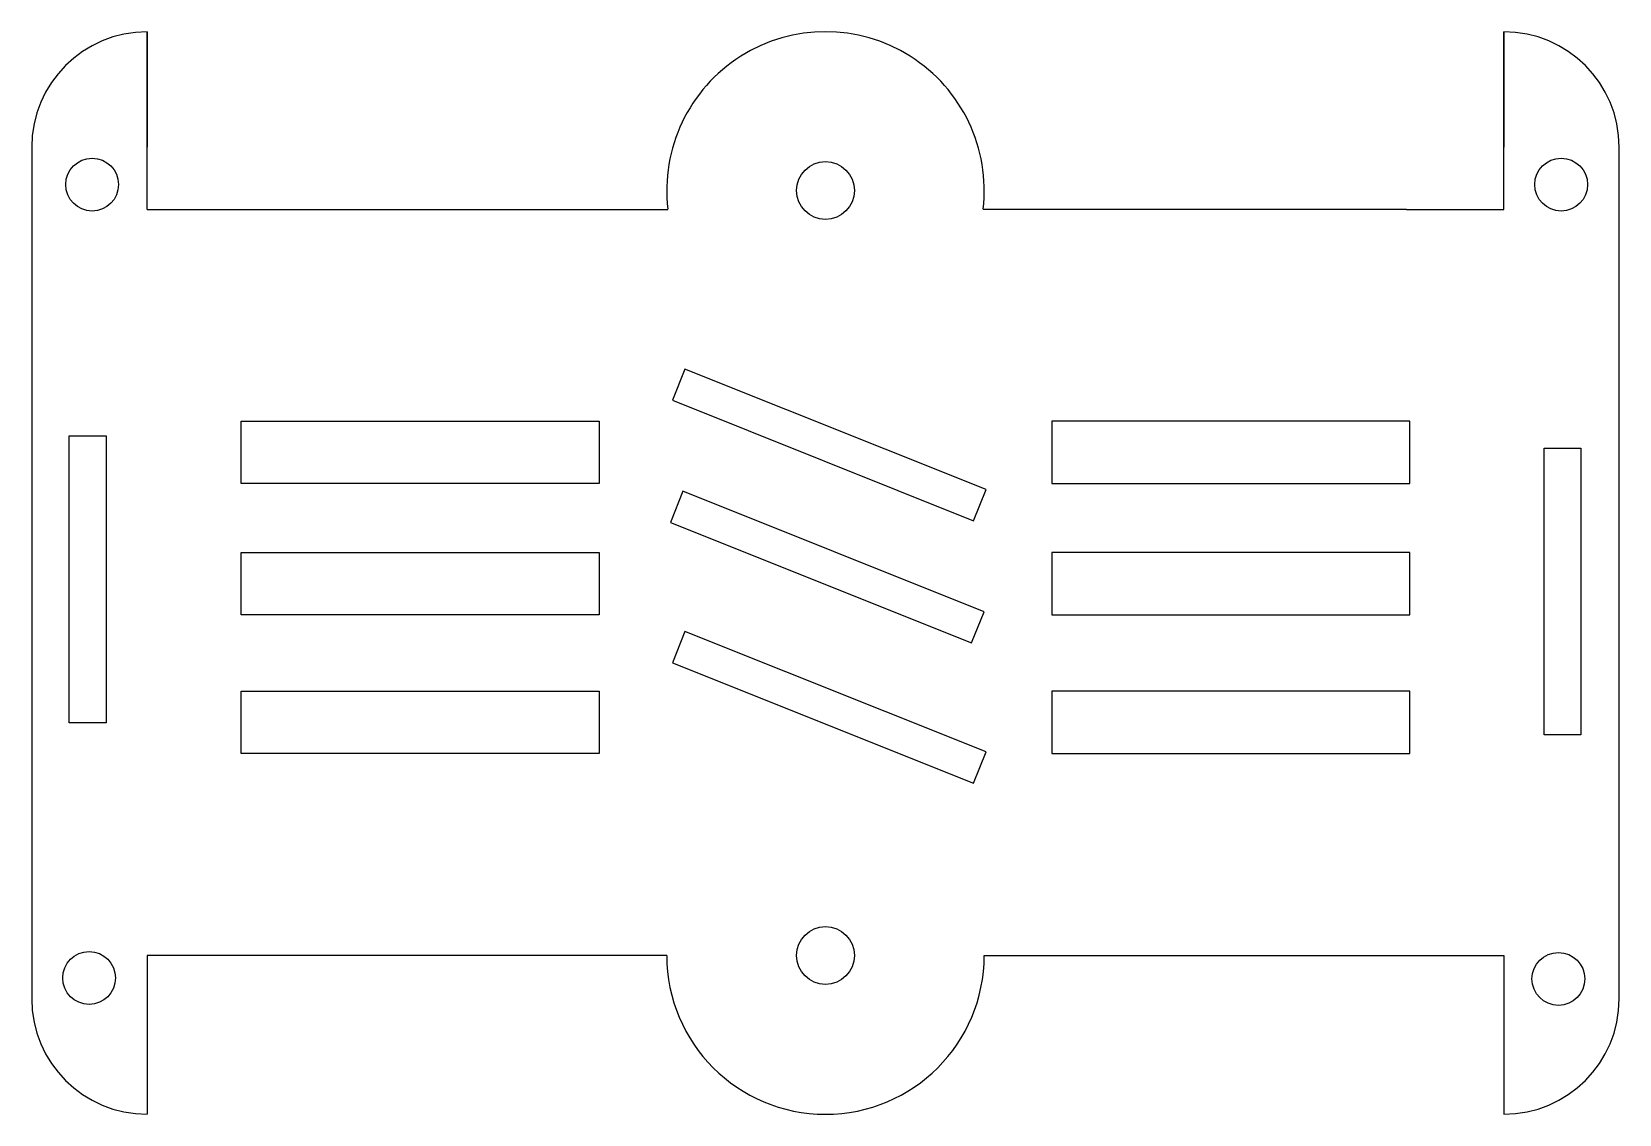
# Model space of a CAD drawing. Header units: millimetres. Extents: x 105 to 325, y 48 to 198.
import ezdxf

# ---------------------------------------------------------------- set-up
doc = ezdxf.new("R2010")
doc.units = ezdxf.units.MM
doc.header["$MEASUREMENT"] = 0

msp = doc.modelspace()

# ---------------------------------------------------------------- linework, layer by layer
for p, q in [((121.1, 173.61), (121.1, 198.22)), ((121.1, 198.22), (121.1, 182.22)), ((309.1, 173.61), (309.1, 198.22)), ((309.1, 198.22), (309.1, 182.22)), ((105.1, 182.22), (105.1, 173.61)), ((325.1, 173.61), (325.1, 182.22)), ((105.1, 173.61), (105.1, 64.22)), ((121.1, 173.61), (193.26, 173.61)), ((295.61, 173.61), (236.95, 173.61)), ((295.61, 173.61), (309.1, 173.61)), ((325.1, 64.22), (325.1, 173.61)), ((193.1, 70.22), (121.1, 70.22)), ((121.1, 70.22), (121.1, 48.22)), ((237.1, 70.22), (309.1, 70.22)), ((309.1, 70.22), (309.1, 48.22))]:
    msp.add_line(p, q)
for points in [[(195.62, 151.47), (193.89, 147.15), (235.63, 130.46), (237.36, 134.79)], [(183.72, 144.28), (183.72, 135.64), (134.14, 135.64), (134.14, 144.28)], [(246.49, 144.28), (246.49, 135.64), (296.06, 135.64), (296.06, 144.28)], [(115.4, 142.21), (115.4, 102.47), (110.31, 102.47), (110.31, 142.21)], [(319.78, 140.54), (319.78, 100.79), (314.7, 100.79), (314.7, 140.54)], [(195.34, 134.55), (193.61, 130.22), (235.35, 113.53), (237.08, 117.86)], [(183.72, 126.04), (183.72, 117.4), (134.14, 117.4), (134.14, 126.04)], [(246.49, 126.04), (246.49, 117.4), (296.06, 117.4), (296.06, 126.04)], [(195.62, 115.12), (193.89, 110.79), (235.63, 94.1), (237.36, 98.43)], [(183.72, 106.84), (183.72, 98.2), (134.14, 98.2), (134.14, 106.84)], [(246.49, 106.84), (246.49, 98.2), (296.06, 98.2), (296.06, 106.84)]]:
    msp.add_lwpolyline(points, close=True)
for centre, radius in [((113.47, 177.04), 3.66), ((317.05, 177.04), 3.66), ((215.1, 176.22), 4), ((215.1, 70.22), 4), ((113.05, 67.1), 3.66), ((316.67, 66.97), 3.66)]:
    msp.add_circle(centre, radius)
for centre, radius, start, end in [((121.1, 182.22), 16, 90, 180), ((215.1, 176.22), 22, 353.1996, 186.8004), ((309.1, 182.22), 16, 0, 90), ((215.1, 70.22), 22, 180, 0), ((121.1, 64.22), 16, 180, 270), ((309.1, 64.22), 16, 270, 0)]:
    msp.add_arc(centre, radius, start, end)

doc.saveas('drawing.dxf')
